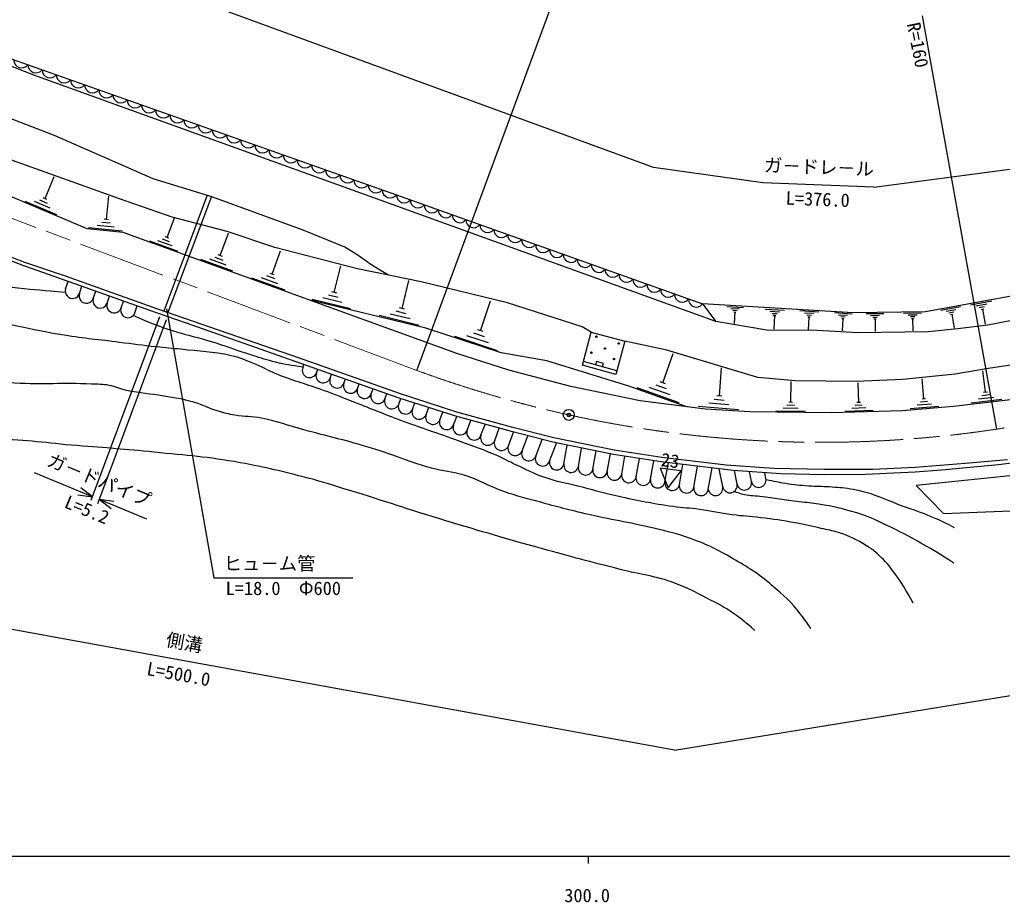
# Model space of a CAD drawing. Units: millimetres at full size, sheet at 1:1000; details may follow other scales. Extents: x 40000 to 680000, y 20000 to 380000.
# Drawn here: x 290442 to 424480, y 198715 to 319178 of the extents above; entities that cross this region are included whole.
import ezdxf
from ezdxf.enums import TextEntityAlignment as Align

# ---------------------------------------------------------------- set-up
doc = ezdxf.new("R2010")
doc.units = ezdxf.units.MM
doc.header["$LTSCALE"] = 1000
doc.header["$PDMODE"] = 32
doc.header["$PDSIZE"] = 500
doc.linetypes.add('CHAIN', pattern=[18.5, 12, -1.5, 3.5, -1.5])
for name, color, linetype, lineweight in [('M-BGD', 7, 'Continuous', 25), ('M-BMK', 2, 'CHAIN', 13), ('M-BMK-SRVR', 3, 'Continuous', 25), ('M-TTL-BAND', 7, 'Continuous', 25)]:
    doc.layers.add(name, color=color, linetype=linetype, lineweight=lineweight)
doc.styles.add('@ＭＳ ゴシック', font='')
doc.styles.add('ＭＳ ゴシック', font='')
doc.styles.get('@ＭＳ ゴシック').set_extended_font_data('@MS Gothic')
doc.styles.get('ＭＳ ゴシック').set_extended_font_data('MS Gothic')

msp = doc.modelspace()

# ---------------------------------------------------------------- linework, layer by layer
at = {"layer": 'M-BGD'}
for p, q in [((344598, 271311), (366159, 329758)), ((423747, 263299), (413590, 319687)), ((406936, 296307), (559632, 316530)), ((293901, 294750), (295169, 297752)), ((302273, 291899), (302608, 295097)), ((316019, 295213), (310096, 279409)), ((316595, 295042), (310663, 279211)), ((295502, 292558), (291214, 294369)), ((294611, 293440), (292467, 294345)), ((294256, 294095), (293184, 294548)), ((294169, 294637), (293633, 294863)), ((303320, 290866), (301036, 291105)), ((302797, 291383), (301655, 291502)), ((302559, 291869), (301988, 291929)), ((310554, 289429), (311541, 292151)), ((304414, 290290), (299846, 290768)), ((317813, 286968), (318927, 290041)), ((312075, 287558), (308187, 288968)), ((311244, 288299), (309300, 289004)), ((310899, 288864), (309927, 289217)), ((310797, 289341), (310311, 289517)), ((318087, 286868), (317538, 287067)), ((324874, 284454), (326023, 287624)), ((319531, 284854), (315140, 286447)), ((318592, 285692), (316397, 286488)), ((318202, 286330), (317105, 286728)), ((333356, 281934), (334245, 285594)), ((325276, 283796), (324144, 284206)), ((325157, 284351), (324591, 284556)), ((296713, 282457), (297060, 283452)), ((326646, 282274), (322117, 283916)), ((325678, 283138), (323414, 283959)), ((342614, 279753), (343540, 283564)), ((298602, 281800), (298944, 282783)), ((300491, 281142), (300829, 282113)), ((333883, 281253), (332576, 281570)), ((333683, 281855), (333029, 282014)), ((302380, 280485), (302713, 281443)), ((304269, 279828), (304598, 280773)), ((335589, 279731), (330361, 281001)), ((334409, 280571), (331795, 281206)), ((353297, 276722), (354651, 280815)), ((383567, 280379), (385389, 277964)), ((420125, 280275), (423060, 280811)), ((420913, 280115), (422380, 280383)), ((306158, 279171), (306483, 280104)), ((310451, 279729), (316906, 242990)), ((343710, 278334), (340988, 278995)), ((343162, 279044), (341801, 279374)), ((342954, 279671), (342273, 279836)), ((386915, 280034), (389182, 279902)), ((387468, 279774), (388602, 279708)), ((387739, 279531), (388305, 279498)), ((387867, 279296), (388150, 279279)), ((388009, 279288), (387916, 277700)), ((392118, 279687), (394781, 279532)), ((392768, 279382), (394100, 279305)), ((393086, 279097), (393751, 279058)), ((393236, 278821), (393569, 278801)), ((393403, 278811), (393294, 276947)), ((396859, 279470), (399434, 279320)), ((397488, 279175), (398775, 279100)), ((397795, 278899), (398438, 278861)), ((401565, 279192), (403973, 279052)), ((402153, 278916), (403357, 278846)), ((405897, 279054), (408335, 279087)), ((406510, 278818), (407729, 278835)), ((411017, 279122), (413456, 279155)), ((411630, 278886), (412849, 278903)), ((416085, 279538), (418773, 280028)), ((416806, 279392), (418150, 279637)), ((417191, 279184), (417863, 279307)), ((417408, 278946), (417744, 279007)), ((417576, 278977), (417919, 277095)), ((421333, 279889), (422067, 280023)), ((421570, 279629), (421937, 279696)), ((421754, 279662), (422128, 277608)), ((309505, 278605), (300163, 253544)), ((301126, 253153), (310481, 278235)), ((344939, 277459), (339495, 278782)), ((397940, 278632), (398262, 278613)), ((398101, 278623), (397996, 276821)), ((402440, 278658), (403042, 278623)), ((402577, 278408), (402878, 278391)), ((402727, 278400), (402629, 276714)), ((406818, 278579), (407427, 278587)), ((406973, 278337), (407278, 278341)), ((407126, 278339), (407149, 276632)), ((411938, 278646), (412548, 278655)), ((412094, 278405), (412399, 278409)), ((412246, 278407), (412269, 276699)), ((353834, 275896), (352373, 276380)), ((353662, 276601), (352932, 276843)), ((355640, 274001), (349793, 275936)), ((354371, 275069), (351448, 276037)), ((378162, 269624), (379596, 273627)), ((329054, 271677), (329218, 272108)), ((371874, 271249), (367339, 272528)), ((369122, 272545), (368987, 272063)), ((370085, 272273), (369122, 272545)), ((369949, 271792), (370085, 272273)), ((330924, 270968), (331105, 271444)), ((332794, 270258), (332992, 270780)), ((385889, 267814), (386194, 271670)), ((422173, 268326), (421826, 271252)), ((334664, 269549), (334879, 270116)), ((336534, 268839), (336766, 269452)), ((378520, 269496), (377805, 269752)), ((395610, 266950), (395654, 269783)), ((404892, 266918), (404807, 269591)), ((413767, 267413), (413540, 270160)), ((338404, 268129), (338654, 268788)), ((340273, 267420), (340541, 268124)), ((380408, 266884), (374688, 268932)), ((379183, 267968), (376323, 268992)), ((378673, 268796), (377243, 269308)), ((422434, 268357), (421912, 268295)), ((342143, 266710), (342428, 267460)), ((344013, 266001), (344336, 266851)), ((387179, 266604), (384425, 266821)), ((386534, 267209), (385157, 267318)), ((386233, 267787), (385545, 267841)), ((395863, 266947), (395357, 266954)), ((405131, 266926), (404654, 266910)), ((414290, 267061), (413309, 266980)), ((414012, 267433), (413522, 267392)), ((424411, 267320), (420232, 266825)), ((423317, 267614), (421227, 267367)), ((422745, 267970), (421700, 267847)), ((345883, 265291), (346242, 266237)), ((347753, 264582), (348148, 265622)), ((388513, 265944), (383005, 266379)), ((397615, 265705), (393568, 265768)), ((396609, 266125), (394586, 266157)), ((396110, 266538), (395098, 266554)), ((406839, 265834), (403020, 265711)), ((405872, 266185), (403962, 266123)), ((405382, 266551), (404427, 266521)), ((415826, 266398), (411902, 266073)), ((414813, 266709), (412851, 266547)), ((349623, 263872), (350054, 265007)), ((351493, 263162), (351993, 264482)), ((353363, 262453), (353931, 263950)), ((355233, 261743), (355868, 263419)), ((357102, 261034), (357808, 262892)), ((358972, 260324), (359758, 262395)), ((360842, 259615), (361709, 261898)), ((362712, 258905), (363659, 261401)), ((364681, 258554), (365139, 261121)), ((366650, 258203), (367099, 260718)), ((368619, 257851), (369058, 260314)), ((370588, 257500), (371018, 259911)), ((372557, 257149), (372992, 259587)), ((374526, 256798), (374969, 259285)), ((376495, 256447), (376947, 258983)), ((378464, 256096), (378925, 258681)), ((380432, 255744), (380919, 258474)), ((382401, 255393), (382908, 258235)), ((384370, 255042), (384897, 257997)), ((386335, 255415), (385867, 257880)), ((388300, 255789), (387948, 257639)), ((390265, 256162), (390012, 257494)), ((300362, 254076), (292473, 257331)), ((392230, 256536), (392075, 257349)), ((300362, 254076), (298774, 255292)), ((298379, 254335), (300362, 254076)), ((307810, 251004), (301322, 253680)), ((303305, 253422), (301322, 253680)), ((301322, 253680), (302911, 252465)), ((379775, 219491), (569827, 250494)), ((316906, 242990), (335906, 242990))]:
    msp.add_line(p, q, dxfattribs=at)
for points in [[(406936, 296307), (391815, 296889), (376887, 299021), (256230, 343196), (235893, 345219)], [(385389, 277964), (339755, 294519), (292391, 311621), (248320, 328915), (225744, 337664), (221489, 340871), (222568, 341888)], [(222568, 341888), (226637, 339113), (287710, 314375), (341837, 295280), (383567, 280379)], [(340658, 284340), (338468, 285687), (336459, 287104), (334778, 288124), (329110, 290442), (316664, 295018), (308665, 297439), (295286, 303307), (280270, 309077), (275125, 311282), (268979, 313745), (265048, 315786), (257307, 318670), (245387, 322925), (241385, 324143), (235251, 325728), (229751, 326524), (223935, 326810), (219379, 327344), (214229, 327281), (207656, 328028), (191371, 327845)], [(429083, 267723), (417830, 266389), (410864, 265813), (401134, 265500), (390044, 265672), (383972, 266028), (375081, 267168), (365600, 269099), (357181, 271341), (350082, 273616), (304557, 290124), (299672, 290635), (265136, 305217), (255525, 309025), (249357, 311208), (243798, 312986), (238360, 314494), (232479, 315794), (226847, 316632), (219963, 316784), (213390, 316637), (204635, 315799), (198843, 314936)], [(368412, 276549), (367164, 277264), (356976, 280551), (345216, 283411), (336540, 285180), (325263, 288067), (318724, 290268), (311261, 292241), (304051, 294735), (296983, 297265), (286373, 301042)], [(562185, 299995), (517955, 296162), (496646, 292588), (485450, 290584), (475205, 288214), (467647, 286057), (463531, 285216), (453599, 283873), (446013, 283560), (441922, 282955), (437955, 282034), (433680, 280651), (430788, 279346), (427620, 278497), (422511, 277505), (418420, 276996), (414368, 276577), (404759, 276451), (399258, 276746), (392365, 276818), (385389, 277964)], [(429549, 259141), (423947, 258409), (416178, 257693), (412610, 257420), (405808, 257083), (400170, 257076), (394269, 257195), (387784, 257650), (377951, 258830), (371444, 259823), (363155, 261529), (357548, 262958), (349914, 265052), (342209, 267537), (313048, 277798), (309113, 279169), (292985, 284901), (290990, 285580), (258223, 298258)], [(556262, 295242), (525033, 290623), (509165, 287474), (497193, 284577), (493107, 283920), (487664, 283368), (481047, 282454), (463443, 278903), (455478, 277624), (449058, 276466), (440323, 274319), (437494, 273593), (433895, 273149), (430714, 272810), (422266, 271524), (418058, 270819), (410907, 270077), (404520, 269813), (396252, 269878), (391140, 270353), (378698, 274050), (372965, 275311)], [(483808, 295193), (457606, 285408), (443911, 284767), (414016, 279313), (404149, 279181), (383567, 280379)], [(425189, 259126), (419388, 258592), (412569, 258068), (406831, 257785), (400176, 257776), (393300, 257915), (386832, 258369), (378032, 259425), (371550, 260414), (363290, 262114), (357702, 263538), (350085, 265628), (342401, 268106), (328591, 272965), (309296, 279688), (296687, 284168), (291160, 286050), (274854, 292359)], [(381449, 266352), (373546, 269181), (362339, 272637), (356112, 273687), (345853, 277082), (329700, 281007)], [(438275, 258253), (412722, 255598), (416460, 251771), (435993, 252572)], [(379775, 219491), (245165, 244019), (152123, 250789)]]:
    msp.add_lwpolyline(points, dxfattribs=at)
for points in [[(372965, 275311), (371744, 270767), (367210, 272045), (368412, 276549)], [(378906, 255288), (380657, 257583), (377793, 257952)]]:
    msp.add_lwpolyline(points, close=True, dxfattribs=at)
for centre in [(369110, 275911), (372166, 274993), (372166, 274993), (368432, 273723), (368432, 273723), (370272, 274288), (371504, 272858)]:
    msp.add_circle(centre, 100, dxfattribs=at)
for centre, radius, start, end in [((290718, 313659), 1075, 178.17899, 322.95777), ((292651, 312977), 1075, 178.17899, 322.95777), ((294584, 312295), 1075, 178.17899, 322.95777), ((296517, 311613), 1075, 178.17899, 322.95777), ((298450, 310931), 1075, 178.17899, 322.95777), ((300383, 310249), 1075, 178.17899, 322.95777), ((302316, 309567), 1075, 178.17899, 322.95777), ((304249, 308885), 1075, 178.17899, 322.95777), ((306183, 308203), 1075, 178.17899, 322.95777), ((308116, 307521), 1075, 178.17899, 322.95777), ((310049, 306839), 1075, 178.17899, 322.95777), ((311982, 306157), 1075, 178.17899, 322.95777), ((313915, 305475), 1075, 178.17899, 322.95777), ((315848, 304793), 1075, 178.17899, 322.95777), ((317781, 304111), 1075, 178.17899, 322.95777), ((319714, 303429), 1075, 178.17899, 322.95777), ((321648, 302747), 1075, 178.17899, 322.95777), ((323581, 302065), 1075, 178.17899, 322.95777), ((325514, 301383), 1075, 178.17899, 322.95777), ((327447, 300701), 1075, 178.17899, 322.95777), ((329380, 300019), 1075, 178.17899, 322.95777), ((331313, 299337), 1075, 178.17899, 322.95777), ((333246, 298655), 1075, 178.17899, 322.95777), ((335179, 297973), 1075, 178.17899, 322.95777), ((337113, 297292), 1075, 178.17899, 322.95777), ((339046, 296610), 1075, 178.17899, 322.95777), ((340979, 295928), 1075, 178.17899, 322.95777), ((342887, 295225), 1051, 176.99551, 323.70353), ((344784, 294547), 1051, 176.99551, 323.70353), ((346680, 293870), 1051, 176.99551, 323.70353), ((348577, 293193), 1051, 176.99551, 323.70353), ((350474, 292516), 1051, 176.99551, 323.70353), ((352371, 291838), 1051, 176.99551, 323.70353), ((354268, 291161), 1051, 176.99551, 323.70353), ((356164, 290484), 1051, 176.99551, 323.70353), ((358061, 289806), 1051, 176.99551, 323.70353), ((359958, 289129), 1051, 176.99551, 323.70353), ((361855, 288452), 1051, 176.99551, 323.70353), ((363751, 287774), 1051, 176.99551, 323.70353), ((365648, 287097), 1051, 176.99551, 323.70353), ((367545, 286420), 1051, 176.99551, 323.70353), ((369442, 285742), 1051, 176.99551, 323.70353), ((371339, 285065), 1051, 176.99551, 323.70353), ((373235, 284388), 1051, 176.99551, 323.70353), ((375132, 283711), 1051, 176.99551, 323.70353), ((377029, 283033), 1051, 176.99551, 323.70353), ((297658, 282128), 1000, 160.82099, 340.82099), ((299547, 281471), 1000, 160.82099, 340.82099), ((378926, 282356), 1051, 176.99551, 323.70353), ((380823, 281679), 1051, 176.99551, 323.70353), ((301436, 280814), 1000, 160.82099, 340.82099), ((303325, 280157), 1000, 160.82099, 340.82099), ((382719, 281001), 1051, 176.99551, 323.70353), ((305214, 279500), 1000, 160.82099, 340.82099), ((329989, 271322), 1000, 159.21969, 339.21969), ((331859, 270613), 1000, 159.21969, 339.21969), ((333729, 269903), 1000, 159.21969, 339.21969), ((335599, 269194), 1000, 159.21969, 339.21969), ((337469, 268484), 1000, 159.21969, 339.21969), ((339338, 267775), 1000, 159.21969, 339.21969), ((341208, 267065), 1000, 159.21969, 339.21969), ((343078, 266355), 1000, 159.21969, 339.21969), ((344948, 265646), 1000, 159.21969, 339.21969), ((346818, 264936), 1000, 159.21969, 339.21969), ((348688, 264227), 1000, 159.21969, 339.21969), ((350558, 263517), 1000, 159.21969, 339.21969), ((352428, 262808), 1000, 159.21969, 339.21969), ((354298, 262098), 1000, 159.21969, 339.21969), ((356168, 261388), 1000, 159.21969, 339.21969), ((358037, 260679), 1000, 159.21969, 339.21969), ((359907, 259969), 1000, 159.21969, 339.21969), ((361777, 259260), 1000, 159.21969, 339.21969), ((363697, 258729), 1000, 169.88693, 349.88693), ((365666, 258378), 1000, 169.88693, 349.88693), ((367634, 258027), 1000, 169.88693, 349.88693), ((369603, 257676), 1000, 169.88693, 349.88693), ((371572, 257325), 1000, 169.88693, 349.88693), ((373541, 256973), 1000, 169.88693, 349.88693), ((375510, 256622), 1000, 169.88693, 349.88693), ((377479, 256271), 1000, 169.88693, 349.88693), ((379448, 255920), 1000, 169.88693, 349.88693), ((389282, 255976), 1000, 190.76254, 10.76254), ((391247, 256349), 1000, 190.76254, 10.76254), ((381417, 255569), 1000, 169.88693, 349.88693), ((383386, 255218), 1000, 169.88693, 349.88693), ((385353, 255229), 1000, 190.76254, 10.76254), ((387318, 255602), 1000, 190.76254, 10.76254)]:
    msp.add_arc(centre, radius, start, end, dxfattribs=at)
for points, knots in [([(390705, 235811), (389425, 236959), (389013, 237312), (387828, 238140), (386479, 239083), (385629, 239470), (384175, 240241), (382539, 241108), (381617, 241604), (379882, 242250), (377042, 243307), (375292, 243385), (372359, 244148), (368155, 245241), (365793, 245829), (361609, 246999), (356497, 248429), (353643, 249269), (348560, 250800), (343362, 252366), (340497, 253392), (335302, 254970), (333148, 255624), (331955, 256045), (329775, 256605), (326189, 257527), (324177, 258057), (320533, 258713), (315990, 259531), (313395, 259681), (308803, 260149), (304699, 260567), (302392, 260714), (298280, 261041), (293977, 261383), (291578, 261866), (287261, 261881), (285312, 261888), (284233, 261596), (282291, 261425), (281180, 261328), (280560, 261143), (279446, 261186), (277558, 261260), (276424, 261297), (274683, 262031), (272270, 263048), (271020, 263896), (268935, 265480), (266220, 267542), (264943, 269000), (262522, 271402), (260334, 273573), (259142, 274828), (257121, 277156), (255606, 278900), (254745, 279874), (253383, 281740), (252307, 283215), (251833, 284130), (250853, 285671), (249283, 288140), (248602, 289654), (246892, 292028), (245986, 293286), (245418, 293946), (244426, 295137), (243266, 296531), (242398, 297147), (241417, 298673), (241005, 299315), (240842, 299556), (240431, 300360)], [0, 0, 0, 0, 1, 1, 1, 2, 2, 2, 3, 3, 3, 4, 4, 4, 5, 5, 5, 6, 6, 6, 7, 7, 7, 8, 8, 8, 9, 9, 9, 10, 10, 10, 11, 11, 11, 12, 12, 12, 13, 13, 13, 14, 14, 14, 15, 15, 15, 16, 16, 16, 17, 17, 17, 18, 18, 18, 19, 19, 19, 20, 20, 20, 21, 21, 21, 22, 22, 22, 23, 23, 23, 24, 24, 24, 24]), ([(398373, 236036), (397774, 236994), (397549, 237276), (396969, 238032), (395633, 239770), (394666, 240573), (393006, 242005), (391101, 243648), (389872, 244390), (387692, 245646), (385545, 246884), (384289, 247523), (381957, 248362), (380044, 249050), (378923, 249297), (376947, 249772), (373308, 250648), (371217, 250902), (367572, 251755), (364934, 252373), (363469, 252774), (360855, 253490), (359198, 253944), (358259, 254170), (356629, 254716), (354354, 255477), (353249, 256380), (350941, 257037), (349282, 257509), (348294, 257537), (346628, 257983), (343120, 258922), (341281, 259866), (337799, 260897), (334472, 261882), (332565, 262277), (329218, 263190), (326950, 263808), (325717, 264308), (323417, 264795), (322032, 265089), (321209, 264946), (319814, 265190), (318918, 265346), (318421, 265471), (317550, 265731), (316206, 266131), (315526, 266573), (314182, 266976), (312624, 267442), (311702, 267518), (310100, 267796), (308121, 268140), (306979, 268146), (305016, 268573), (304074, 268778), (303597, 269104), (302647, 269267), (301718, 269427), (301183, 269406), (300241, 269446), (296145, 269616), (293841, 269370), (289747, 269568), (286019, 269747), (283931, 269956), (280235, 270466), (278176, 270749), (277018, 270910), (274993, 271375), (273389, 271744), (272444, 271853), (270937, 272513), (268894, 273408), (267894, 274231), (266138, 275605), (264350, 277004), (263583, 278061), (261859, 279538), (260236, 280929), (259215, 281571), (257544, 282904), (256554, 283693), (255964, 284095), (255029, 284948), (254251, 285659), (253863, 286109), (253149, 286884), (251765, 288389), (251104, 289334), (249723, 290842), (248320, 292374), (247366, 293076), (246014, 294653), (245140, 295672), (244747, 296321), (243935, 297389), (243207, 298347), (242979, 298646), (242069, 299841)], [0, 0, 0, 0, 1, 1, 1, 2, 2, 2, 3, 3, 3, 4, 4, 4, 5, 5, 5, 6, 6, 6, 7, 7, 7, 8, 8, 8, 9, 9, 9, 10, 10, 10, 11, 11, 11, 12, 12, 12, 13, 13, 13, 14, 14, 14, 15, 15, 15, 16, 16, 16, 17, 17, 17, 18, 18, 18, 19, 19, 19, 20, 20, 20, 21, 21, 21, 22, 22, 22, 23, 23, 23, 24, 24, 24, 25, 25, 25, 26, 26, 26, 27, 27, 27, 28, 28, 28, 29, 29, 29, 30, 30, 30, 31, 31, 31, 32, 32, 32, 33, 33, 33, 33]), ([(296672, 281960), (293537, 282203), (292710, 282280), (290175, 282536), (286370, 282921), (284249, 283240), (280458, 283742), (277926, 284077), (276506, 284261), (273987, 284678), (270821, 285202), (269781, 285438), (265924, 286259)], [0, 0, 0, 0, 1, 1, 1, 2, 2, 2, 3, 3, 3, 4, 4, 4, 4]), ([(412297, 239543), (411367, 241251), (411104, 241787), (410158, 243105), (409465, 244072), (409098, 244642), (408262, 245488), (407447, 246314), (406958, 246772), (405965, 247372), (404545, 248231), (403698, 248668), (402120, 249183), (401222, 249475), (400691, 249538), (399770, 249746), (398398, 250057), (397633, 250248), (396250, 250501), (394395, 250840), (393347, 250984), (391476, 251212), (389974, 251394), (389124, 251409), (387624, 251602), (385867, 251829), (384907, 252116), (383150, 252343), (381765, 252522), (380978, 252533), (379595, 252724), (376602, 253136), (374944, 253498), (371990, 254128), (370159, 254519), (369165, 254866), (367353, 255336), (365237, 255885), (363997, 256015), (361933, 256738), (360438, 257262), (359667, 257725), (358228, 258386), (357049, 258928), (356422, 259305), (355229, 259815), (353139, 260708), (351919, 261084), (349787, 261867), (346923, 262919), (345285, 263415), (342427, 264483), (339968, 265401), (338615, 265982), (336168, 266931), (334489, 267583), (333561, 267980), (331866, 268588), (329483, 269442), (328093, 269768), (325738, 270695), (324518, 271175), (323902, 271600), (322689, 272096), (321389, 272628), (320678, 273011), (319307, 273315), (316658, 273903), (315113, 273897), (312415, 274187), (311119, 274326), (310389, 274368), (309094, 274510), (307120, 274726), (306019, 274885), (304050, 275135), (301111, 275507), (299455, 275640), (296530, 276103), (293913, 276518), (292466, 276865), (289870, 277393), (287527, 277869), (286204, 278097), (283882, 278667), (281413, 279273), (280087, 279831), (277616, 280429), (275172, 281020), (273793, 281365), (271294, 281645), (269852, 281807), (269029, 281702), (267578, 281675), (266692, 281658), (266197, 281582), (265311, 281560), (264259, 281535), (263906, 281550), (262618, 281587)], [0, 0, 0, 0, 1, 1, 1, 2, 2, 2, 3, 3, 3, 4, 4, 4, 5, 5, 5, 6, 6, 6, 7, 7, 7, 8, 8, 8, 9, 9, 9, 10, 10, 10, 11, 11, 11, 12, 12, 12, 13, 13, 13, 14, 14, 14, 15, 15, 15, 16, 16, 16, 17, 17, 17, 18, 18, 18, 19, 19, 19, 20, 20, 20, 21, 21, 21, 22, 22, 22, 23, 23, 23, 24, 24, 24, 25, 25, 25, 26, 26, 26, 27, 27, 27, 28, 28, 28, 29, 29, 29, 30, 30, 30, 31, 31, 31, 32, 32, 32, 33, 33, 33, 33]), ([(329091, 271774), (327317, 272020), (326789, 272082), (325345, 272430), (324126, 272725), (323462, 272962), (322264, 273333), (319912, 274061), (318638, 274603), (316280, 275310), (314295, 275907), (313138, 276091), (311169, 276742), (309078, 277433), (308367, 277741), (305913, 278785)], [0, 0, 0, 0, 1, 1, 1, 2, 2, 2, 3, 3, 3, 4, 4, 4, 5, 5, 5, 5]), ([(417961, 249844), (416790, 250455), (416445, 250611), (415454, 251060), (413605, 251897), (412487, 252169), (410591, 252893), (409024, 253492), (408187, 253941), (406588, 254446), (405505, 254788), (404878, 254923), (403759, 255119), (402642, 255315), (402000, 255321), (400869, 255400), (399782, 255475), (399168, 255441), (398081, 255522), (396835, 255615), (396134, 255675), (394900, 255873), (393859, 256040), (393502, 256114), (392253, 256397)], [0, 0, 0, 0, 1, 1, 1, 2, 2, 2, 3, 3, 3, 4, 4, 4, 5, 5, 5, 6, 6, 6, 7, 7, 7, 8, 8, 8, 8]), ([(417867, 245021), (415849, 246304), (415288, 246653), (413587, 247619), (411656, 248716), (410562, 249319), (408544, 250248), (407041, 250940), (406217, 251398), (404631, 251868), (402645, 252457), (401509, 252732), (399465, 253060), (398423, 253228), (397829, 253251), (396781, 253380), (394681, 253641), (393509, 253818), (391411, 254099), (390454, 254227), (389888, 254157), (388960, 254426), (388541, 254548), (388377, 254594), (387905, 254793)], [0, 0, 0, 0, 1, 1, 1, 2, 2, 2, 3, 3, 3, 4, 4, 4, 5, 5, 5, 6, 6, 6, 7, 7, 7, 8, 8, 8, 8])]:
    msp.add_open_spline(points, degree=3, knots=knots, dxfattribs=at)
at = {"layer": 'M-BMK'}
msp.add_lwpolyline([(344598, 271311), (271535, 298753), (251644, 306016)], dxfattribs=at)
msp.add_arc((399779, 421494), 160000, 249.82528, 278.98285, dxfattribs=at)
at = {"layer": 'M-BMK-SRVR'}
msp.add_circle((365341, 265244), 750, dxfattribs=at)
msp.add_point((365341, 265244), dxfattribs=at)
at = {"layer": 'M-TTL-BAND'}
for p, q in [((40000, 205000), (579000, 205000)), ((368000, 205000), (368000, 204000))]:
    msp.add_line(p, q, dxfattribs=at)

# ---------------------------------------------------------------- texts
at = {"layer": 'M-BGD', "style": 'ＭＳ ゴシック'}
msp.add_text('R=160', height=1833, rotation=281.205, dxfattribs=at).set_placement((410909, 318492), align=Align.BOTTOM_LEFT)
for s, rotation, p in [('ガ－ドレ－ル', 357.797, (399414, 297597)), ('ガ－ドパイプ', 337.581, (300743, 255001)), ('側溝', 349.673, (312649, 232739))]:
    msp.add_text(s, height=1833, rotation=rotation, dxfattribs=at).set_placement(p, align=Align.BOTTOM_CENTER)
at = {"layer": 'M-BGD', "style": '@ＭＳ ゴシック'}
for s, rotation, p in [('L=376.0', 357.797, (399337, 295599)), ('L=5.2', 337.581, (299981, 253152)), ('L=500.0', 349.673, (312291, 230771))]:
    msp.add_text(s, height=1833, rotation=rotation, dxfattribs=at).set_placement(p, align=Align.TOP_CENTER)
at = {"layer": 'M-BGD', "style": 'ＭＳ ゴシック'}
msp.add_text('23', height=1833, rotation=352.659, dxfattribs=at).set_placement((379177, 259011), align=Align.MIDDLE_CENTER)
msp.add_text('ヒュ－ム管', height=1833, dxfattribs=at).set_placement((318281, 243490), align=Align.BOTTOM_LEFT)
msp.add_text('L=18.0\u3000Φ600', height=1833, dxfattribs=at).set_placement((326406, 242490), align=Align.TOP_CENTER)
at = {"layer": 'M-TTL-BAND', "style": 'ＭＳ ゴシック'}
msp.add_text('300.0', height=1833, dxfattribs=at).set_placement((367844, 198195), align=Align.BOTTOM_CENTER)

doc.saveas('drawing.dxf')
